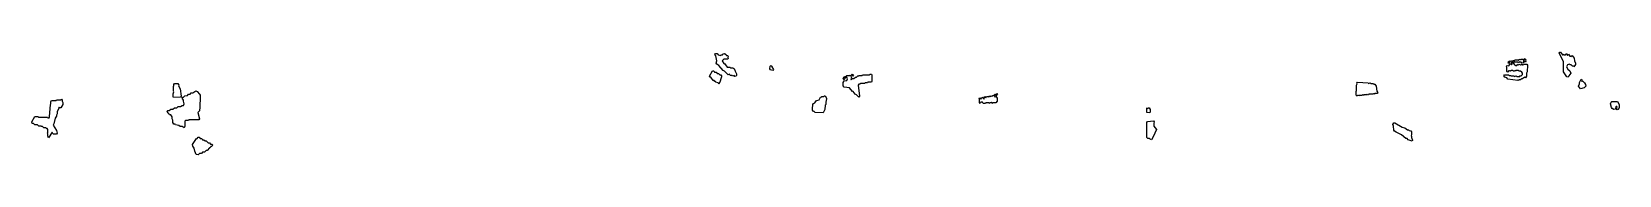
# Model space of a CAD drawing. Header units: millimetres. Extents: x 0 to 6979, y 0 to 449.
import ezdxf

# ---------------------------------------------------------------- set-up
doc = ezdxf.new("R2010")
doc.units = ezdxf.units.MM
doc.layers.add('K', color=7, linetype='Continuous')

msp = doc.modelspace()

# ---------------------------------------------------------------- linework, layer by layer
at = {"layer": 'K'}
for points in [[(3087.6, 347.7), (3080.9, 345), (3079.2, 347.7), (3070.9, 347.7), (3067.6, 353.2), (3060.9, 350.5), (3045.9, 366.9), (3039.2, 369.7), (3020.9, 391.6), (3010.9, 397.1), (3008.3, 401.2), (3011.7, 412.2), (3006.7, 434.1), (3003.3, 439.6), (3005.9, 443.8), (3012.7, 443.8), (3017.7, 438.3), (3027.6, 435.6), (3029.2, 438.3), (3035.9, 438.3), (3039.3, 443.9), (3040.9, 441.1), (3042.6, 443.8), (3046, 443.8), (3049.3, 438.4), (3050.9, 441.1), (3054.3, 435.6), (3059.3, 435.6), (3061.9, 431.4), (3060.2, 425.9), (3061.9, 423.1), (3059.3, 418.9), (3042.6, 418.9), (3035.2, 412.2), (3042.7, 400), (3046, 400), (3057.7, 383.5), (3069.3, 383.5), (3071, 380.8), (3082.7, 380.8), (3084.3, 378.1), (3087.7, 378.1), (3091.9, 365.7), (3098.5, 354.7), (3098.5, 349.2), (3096, 345), (3090.1, 343.6), (3087.6, 347.7)], [(6542.6, 405.2), (6540.9, 407.9), (6535.9, 402.4), (6534.2, 405.2), (6522.6, 405.2), (6519.3, 407.9), (6514.3, 402.4), (6510, 409.5), (6512.6, 413.7), (6517.6, 413.7), (6519.2, 416.4), (6532.6, 416.4), (6535.9, 413.7), (6539.3, 419.2), (6540.9, 416.5), (6542.6, 419.2), (6545.9, 416.4), (6547.6, 419.1), (6556, 419.1), (6558.6, 414.9), (6556.9, 412.2), (6558.6, 406.7), (6556, 402.5), (6550.1, 401.1), (6547.6, 405.2), (6542.6, 405.2)], [(6561.7, 412.2), (6560, 414.9), (6564.3, 422), (6568.6, 414.9), (6566.9, 412.2), (6568.6, 409.5), (6566, 405.2), (6560, 409.4), (6561.7, 412.2)], [(6721, 449.3), (6729.3, 438.3), (6732.6, 438.3), (6734.3, 441.1), (6736, 438.3), (6742.6, 438.3), (6745.9, 443.9), (6751, 435.6), (6756, 441.1), (6761, 432.8), (6764.3, 432.8), (6766, 430.2), (6771, 435.6), (6780.2, 423.2), (6781.9, 412.2), (6786.9, 401.3), (6786.9, 395.7), (6779.3, 386), (6777.6, 388.8), (6772.6, 388.8), (6767.6, 394.3), (6760.9, 394.3), (6759.2, 397), (6751, 394.3), (6746.9, 384.8), (6752.7, 375.3), (6761, 367.1), (6765.2, 357.4), (6756.9, 346.4), (6754.3, 339.5), (6748.4, 340.9), (6733.3, 362.9), (6733.3, 409.4), (6715, 445.1), (6717.6, 449.3), (6721, 449.3)], [(3007.5, 317.6), (3005.9, 320.4), (3002.6, 320.4), (2999.2, 325.8), (2995.9, 325.8), (2985.9, 339.5), (2982.6, 339.5), (2980, 343.7), (2992.6, 367.1), (2997.7, 367.1), (3001, 361.6), (3009.3, 361.6), (3012.7, 356.2), (3019.3, 356.2), (3024.3, 350.7), (3029.3, 350.7), (3031.9, 346.5), (3031.9, 341), (3028.5, 332.8), (3026.9, 321.8), (3021, 309.3), (3017.5, 314.9), (3007.5, 317.6)], [(3247.5, 372.4), (3245, 376.6), (3246.7, 387.6), (3249.3, 391.8), (3253.5, 387.6), (3253.5, 384.8), (3260.2, 373.9), (3257.7, 369.6), (3247.5, 372.4)], [(3610.9, 276.6), (3607.6, 276.6), (3594.2, 293), (3570.9, 295.7), (3566.7, 302.6), (3566.7, 316.4), (3570.9, 323.3), (3582.5, 326), (3586.7, 332.8), (3582.6, 339.5), (3577.6, 336.8), (3575, 341), (3582.6, 347.9), (3597.6, 347.9), (3599.3, 350.8), (3601.9, 346.5), (3600.2, 343.7), (3603.6, 338.3), (3600.2, 332.8), (3602.6, 328.8), (3607.6, 334.3), (3614.2, 334.3), (3620.9, 339.7), (3625.9, 339.7), (3630.9, 345.2), (3635.9, 345.2), (3637.6, 347.9), (3650.9, 347.9), (3652.6, 350.7), (3682.6, 350.7), (3684.2, 353.4), (3691, 353.4), (3693.5, 349.2), (3693.5, 321.8), (3691, 317.6), (3676, 317.6), (3674.3, 314.9), (3664.3, 314.9), (3662.7, 312.1), (3642.7, 312.1), (3641, 309.4), (3636, 309.4), (3633.5, 305.4), (3638.5, 256.1), (3636, 251.8), (3625.9, 262.9), (3619.2, 265.6), (3610.9, 276.6)], [(3607.6, 353.5), (3611.9, 349.2), (3609.3, 344.9), (3605, 349.2), (3607.6, 353.5)], [(6492.7, 350.7), (6494.3, 347.9), (6501, 347.9), (6502.7, 345.2), (6516, 345.2), (6517.7, 342.5), (6526, 345.2), (6527.7, 342.5), (6540.9, 342.5), (6544.3, 348), (6547.6, 345.2), (6553.3, 352), (6553.3, 357.4), (6550.9, 361.5), (6544.2, 366.9), (6537.6, 366.9), (6535.9, 369.6), (6524.3, 369.6), (6522.6, 366.9), (6519.3, 369.6), (6517.7, 366.9), (6512.6, 366.9), (6510.9, 369.6), (6502.7, 369.6), (6501, 366.9), (6497.6, 369.6), (6494.3, 366.9), (6492.6, 369.6), (6487.6, 361.3), (6485, 365.6), (6485, 382.1), (6483.3, 387.6), (6485.9, 391.8), (6492.6, 389), (6498.3, 398.5), (6495, 406.7), (6497.6, 411), (6500.9, 408.2), (6502.6, 411), (6504.3, 408.2), (6507.6, 411), (6510.2, 406.7), (6508.6, 404), (6510.9, 400.1), (6512.6, 402.8), (6517.7, 394.5), (6521, 394.5), (6522.7, 391.8), (6527.6, 391.8), (6532.6, 397.3), (6534.3, 394.5), (6542.7, 397.3), (6544.3, 394.5), (6547.6, 394.5), (6551, 397.3), (6552.7, 394.5), (6555.9, 394.5), (6557.6, 397.2), (6572.7, 397.2), (6575.2, 393), (6573.5, 362.9), (6570.2, 357.4), (6570.2, 343.7), (6565.9, 336.7), (6564.2, 339.5), (6550.9, 331.3), (6549.3, 334), (6546, 328.6), (6539.3, 328.6), (6537.6, 325.8), (6534.3, 328.5), (6532.7, 325.8), (6489.2, 331.3), (6484.2, 336.8), (6475.9, 339.5), (6471.7, 346.5), (6474.2, 350.7), (6492.7, 350.7)], [(6492.6, 399.7), (6490, 404), (6492.6, 408.3), (6495.2, 404), (6492.6, 399.7)], [(6504.3, 394.6), (6508.3, 398.5), (6504.3, 405.1), (6501.9, 398.5), (6504.3, 394.6)], [(652.6, 123.2), (645.9, 128.7), (632.5, 131.4), (630.9, 134.2), (624.2, 134.2), (620, 141.1), (620, 152), (616.7, 157.5), (616.7, 165.7), (610.9, 175.2), (605.9, 175.2), (602.6, 180.7), (599.2, 180.7), (595, 190.4), (597.6, 194.6), (604.2, 194.6), (610.9, 200.1), (620.9, 200.1), (627.6, 205.6), (637.6, 205.6), (644.2, 211), (654.2, 211), (660.9, 216.5), (667.5, 216.5), (670, 223.3), (666.7, 234.2), (666.7, 239.7), (661.7, 247.9), (664.2, 252.1), (667.6, 252.1), (672.6, 257.6), (684.2, 260.3), (689.2, 265.8), (695.9, 265.8), (700.9, 271.3), (707.6, 271.3), (720.9, 279.5), (727.7, 276.7), (737.7, 265.8), (740.2, 261.6), (738.5, 201.3), (736.9, 198.6), (736.9, 193.1), (730.2, 184.9), (736.9, 157.5), (734.3, 153.3), (691, 153.3), (689.3, 150.6), (676, 150.6), (673.5, 146.6), (673.5, 124.7), (669.3, 117.7), (660.9, 123.2), (652.6, 123.2)], [(621.7, 253.4), (621.7, 267.1), (625, 275.3), (623.3, 278), (623.3, 300), (625, 302.7), (625, 308.2), (627.6, 312.3), (642.7, 312.3), (646.9, 305.4), (645.2, 302.7), (651.9, 289), (656.9, 256.1), (654.3, 251.9), (623.4, 250.5), (621.7, 253.4)], [(3575.2, 338.3), (3571, 328.5), (3566.7, 332.8), (3570.9, 342.5), (3575.2, 338.3)], [(5821.7, 261.6), (5821.7, 278.1), (5823.3, 280.8), (5823.3, 305.4), (5826.7, 310.9), (5825, 313.6), (5827.6, 317.8), (5874.3, 315.1), (5876, 312.4), (5884.3, 315.1), (5886, 312.3), (5897.7, 312.3), (5899.3, 309.6), (5904.3, 309.6), (5910.2, 300), (5913.5, 278.1), (5916.9, 272.5), (5914.3, 268.3), (5906, 268.3), (5904.3, 265.6), (5899.3, 268.3), (5897.7, 265.6), (5877.7, 265.6), (5876, 262.9), (5872.6, 262.9), (5870.9, 265.5), (5869.3, 262.9), (5856, 262.9), (5854.3, 260.1), (5849.3, 262.8), (5847.7, 260.1), (5834.3, 260.1), (5832.6, 257.3), (5830.9, 260.1), (5827.7, 260.1), (5826, 257.3), (5821.7, 261.6)], [(6813.6, 327.3), (6811.9, 324.6), (6814.3, 320.6), (6817.6, 323.3), (6826, 315.1), (6830.2, 308.2), (6831.9, 299.9), (6824.3, 293), (6808.4, 288.9), (6800, 299.9), (6803.3, 310.9), (6803.3, 316.4), (6810.9, 331.6), (6813.6, 327.3)], [(70, 83.6), (70, 91.8), (68.3, 94.6), (70, 97.3), (70, 111), (67.6, 115), (64.2, 115), (62.6, 117.7), (52.6, 117.7), (47.6, 123.2), (42.6, 123.2), (40.9, 126), (30.9, 126), (25.9, 131.4), (14.2, 131.4), (7.6, 136.9), (2.5, 136.9), (0, 143.9), (14.2, 167.2), (27.7, 167.2), (29.3, 164.5), (69.3, 164.5), (71, 161.8), (75.9, 161.8), (78.3, 165.8), (81.7, 220.6), (83.3, 223.3), (83.3, 231.5), (85.9, 235.6), (89.2, 238.4), (107.6, 238.4), (109.2, 241.2), (127.6, 241.2), (131, 243.9), (133.5, 239.7), (133.5, 234.2), (136.9, 228.8), (136.9, 220.5), (127.7, 205.4), (122.6, 205.4), (120.9, 208), (118.5, 204), (111.9, 187.6), (111.9, 179.4), (108.5, 173.9), (108.5, 168.5), (103.5, 160.2), (96.9, 135.6), (93.6, 130.2), (108.5, 105.6), (111.9, 94.6), (109.3, 90.4), (94.2, 90.4), (89.3, 98.5), (74.3, 73.8), (70, 83.6)], [(3435.9, 188.9), (3431.7, 195.9), (3431.7, 209.6), (3433.3, 212.3), (3433.3, 220.6), (3435.9, 224.7), (3442.5, 227.4), (3449.2, 238.4), (3460.9, 241.1), (3467.6, 252.1), (3470.9, 252.1), (3472.6, 254.8), (3482.6, 254.8), (3484.2, 257.6), (3487.7, 257.6), (3493.5, 247.9), (3491.9, 234.2), (3490.2, 231.4), (3490.2, 220.5), (3488.5, 217.8), (3486.9, 198.6), (3479.3, 183.5), (3443.4, 184.8), (3439.2, 188.9), (3435.9, 188.9)], [(4166.7, 228.7), (4166.7, 242.4), (4165, 245.2), (4167.6, 249.4), (4172.6, 244), (4175.9, 249.3), (4181, 252.1), (4185.9, 244), (4188.3, 247.9), (4186.7, 250.6), (4189.3, 254.9), (4194.3, 249.4), (4197.6, 254.8), (4204.3, 254.8), (4207.6, 252.2), (4210.9, 257.6), (4214.3, 254.9), (4217.6, 257.6), (4220.9, 254.9), (4224.2, 260.3), (4227.6, 260.3), (4229.3, 263.1), (4233.6, 258.9), (4231.9, 256.1), (4234.3, 252.2), (4236.7, 256.1), (4233.3, 261.6), (4235.9, 265.9), (4237.6, 263.1), (4242.6, 268.6), (4245.2, 264.3), (4238.6, 256.1), (4243.5, 247.9), (4243.5, 234.2), (4237.7, 227.3), (4224.3, 227.3), (4222.6, 224.4), (4219.3, 229.9), (4217.7, 227.3), (4211, 227.3), (4209.3, 224.4), (4207.6, 227.3), (4194.3, 227.3), (4192.7, 224.5), (4182.6, 224.5), (4179.2, 230), (4172.7, 230), (4169.3, 224.4), (4166.7, 228.7)], [(6945.9, 232.9), (6971, 232.9), (6978.5, 220.6), (6978.5, 206.8), (6974.3, 197.1), (6971, 199.8), (6969.3, 197.1), (6966.7, 201.4), (6970, 206.8), (6967.6, 210.8), (6964.3, 210.8), (6961.9, 206.8), (6963.6, 204.1), (6961, 199.9), (6955.1, 198.5), (6947.5, 202.7), (6945, 206.8), (6940, 223.3), (6942.5, 230.2), (6945.9, 232.9)], [(4901.7, 184.8), (4902.5, 205.7), (4905.9, 202.9), (4907.6, 205.6), (4912.7, 205.6), (4916.9, 198.6), (4916.9, 187.6), (4914.3, 183.5), (4901.7, 184.8)], [(4915.9, 68.5), (4914.2, 71.2), (4905.9, 71.2), (4901.7, 75.4), (4901.7, 141.1), (4904.2, 145.3), (4931, 148.1), (4933.6, 143.9), (4931.9, 138.4), (4931.9, 124.7), (4943.6, 111), (4930.2, 78.1), (4922.7, 65.7), (4915.9, 68.5)], [(6050.9, 65.7), (6045.9, 71.2), (6040.9, 71.2), (6020.9, 87.6), (5997.6, 98.6), (5990.9, 104.1), (5988.3, 108.2), (5986.7, 124.7), (5983.3, 132.9), (5987.6, 139.8), (5992.6, 139.8), (6024.3, 120.7), (6036, 117.9), (6047.6, 109.7), (6052.7, 109.7), (6054.3, 107), (6062.7, 104.2), (6065.2, 100.1), (6065.2, 89.1), (6063.6, 83.6), (6065.2, 80.9), (6065.2, 75.4), (6070.2, 64.4), (6067.7, 60.2), (6050.9, 65.7)], [(716.7, 15.1), (713.4, 28.8), (708.3, 37), (706.7, 45.3), (724.2, 71.4), (727.6, 71.4), (730.9, 76.9), (736, 76.9), (741, 71.4), (747.7, 71.4), (751, 65.9), (756, 65.9), (762.6, 60.4), (766, 60.4), (776, 52.2), (781, 52.2), (786, 46.8), (792.7, 46.8), (795.2, 42.5), (791, 35.6), (787.7, 35.6), (784.3, 30.1), (781, 30.1), (771, 19.2), (766, 19.2), (759.3, 11), (751, 11), (746, 5.5), (737.6, 5.5), (731, 0), (723.4, 1.4), (716.7, 15.1)]]:
    msp.add_lwpolyline(points, close=True, dxfattribs=at)

doc.saveas('drawing.dxf')
